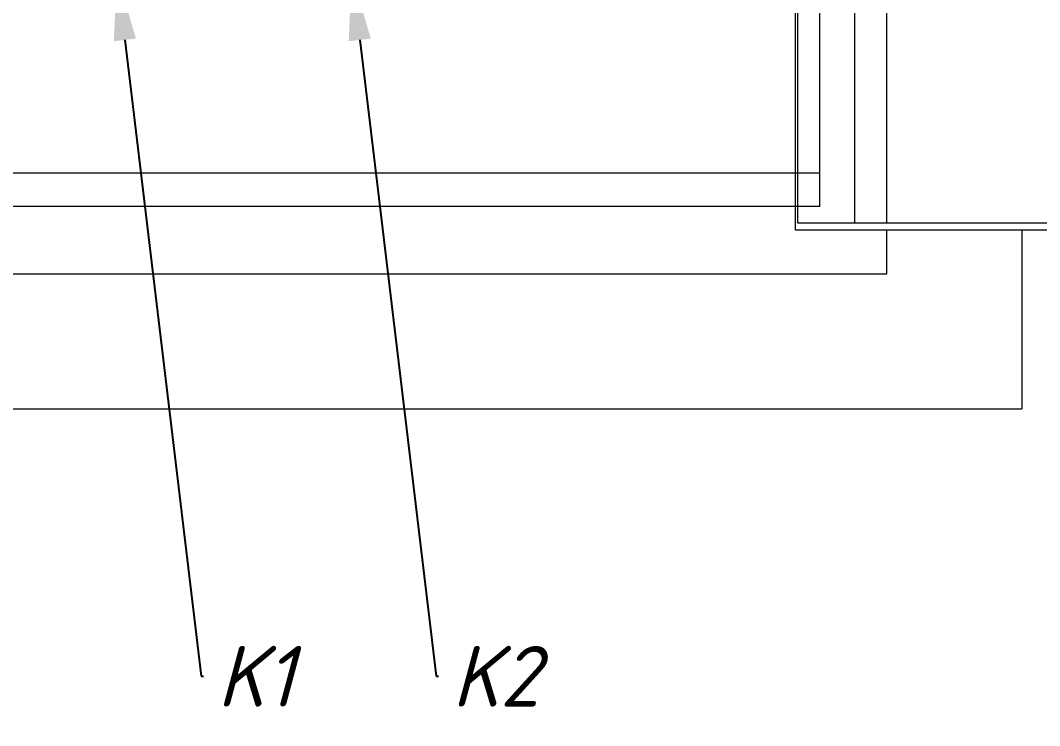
# Model space of a CAD drawing. Extents: x -319 to 3117, y -991 to 292.
# Drawn here: x 2704.2 to 2855.3, y -700.6 to -596 of the extents above; entities that cross this region are included whole.
import ezdxf
from ezdxf import colors
from ezdxf.entities.mleader import LeaderData, LeaderLine
from ezdxf.math import Vec2, Vec3

# ---------------------------------------------------------------- set-up
doc = ezdxf.new("R2010")
doc.units = 0
doc.layers.get('0').update_dxf_attribs({"lineweight": 15})
doc.styles.get("Standard").update_dxf_attribs({"font": 'GOST_Common Italic_0.ttf'})

msp = doc.modelspace()

# ---------------------------------------------------------------- linework, layer by layer
at = {"color": 0, "linetype": 'Continuous', "lineweight": 20, "extrusion": (0, 1, -2.22045e-16)}
for p, q in [((2819.102, -627.139), (2819.102, -30.139)), ((2819.444, -626.139), (2819.444, -31.139)), ((2827.901, -626.139), (2827.901, -31.139)), ((2832.661, -626.139), (2832.661, -570.139)), ((2966.944, -627.139), (2819.102, -627.139)), ((2966.944, -626.139), (2819.444, -626.139)), ((2832.661, -633.639), (2832.661, -627.139)), ((2852.661, -627.139), (2852.661, -653.639)), ((2372.661, -633.639), (2832.661, -633.639)), ((2352.661, -653.639), (2852.661, -653.639))]:
    msp.add_line(p, q, dxfattribs=at)
at = {"color": 0, "linetype": 'Continuous', "lineweight": 15, "extrusion": (0, 1, -2.22045e-16)}
for p, q in [((2822.69, -623.639), (2822.69, -33.639)), ((2383.861, -618.639), (2822.69, -618.639)), ((2822.69, -623.639), (2383.861, -623.639))]:
    msp.add_line(p, q, dxfattribs=at)

# ---------------------------------------------------------------- leaders
at = {"lineweight": 15}
ml = msp.add_multileader_mtext('Standard', dxfattribs=at)
ml.set_content('K1', color=256)
ml.set_leader_properties()
ml.build(insert=Vec2(0, 0))
ml.multileader.update_dxf_attribs({"text_right_attachment_type": 6, "dogleg_length": 0.36, "arrow_head_size": 10})
ctx = ml.context
ctx.base_point, ctx.char_height, ctx.arrow_head_size, ctx.plane_origin = Vec3(2731.323, -693.324), 9, 10, Vec3(2605.206, -778.825)
ctx.right_attachment = 6
notes = []
notes.append((ctx, [(1, (1, 1, 0), (2730.963, -693.324), (1, 0), 0.36, [(0, [(2718.466, -589.016)], 0, [])])]))
ctx.mtext.insert, ctx.mtext.flow_direction = Vec3(2733.323, -688.824), 5
ml = msp.add_multileader_mtext('Standard', dxfattribs=at)
ml.set_content('K2', color=256)
ml.set_leader_properties()
ml.build(insert=Vec2(0, 0))
ml.multileader.update_dxf_attribs({"text_right_attachment_type": 6, "dogleg_length": 0.36, "arrow_head_size": 10})
ctx = ml.context
ctx.base_point, ctx.char_height, ctx.arrow_head_size, ctx.plane_origin = Vec3(2766.149, -693.324), 9, 10, Vec3(2640.032, -778.825)
ctx.right_attachment = 6
notes.append((ctx, [(1, (1, 1, 0), (2765.789, -693.324), (1, 0), 0.36, [(0, [(2753.292, -589.016)], 0, [])])]))
ctx.mtext.insert, ctx.mtext.flow_direction = Vec3(2768.149, -688.824), 5
for ctx, leaders in notes:
    for number, flags, end, landing, length, lines in leaders:
        leader = LeaderData()
        leader.index, (leader.has_last_leader_line, leader.has_dogleg_vector, leader.attachment_direction) = number, flags
        leader.last_leader_point, leader.dogleg_vector, leader.dogleg_length = Vec3(end), Vec3(landing), length
        for number, points, colour, breaks in lines:
            line = LeaderLine()
            line.index, line.vertices, line.color, line.breaks = number, Vec3.list(points), colors.encode_raw_color(colour), breaks
            leader.lines.append(line)
        ctx.leaders.append(leader)

doc.saveas('drawing.dxf')
